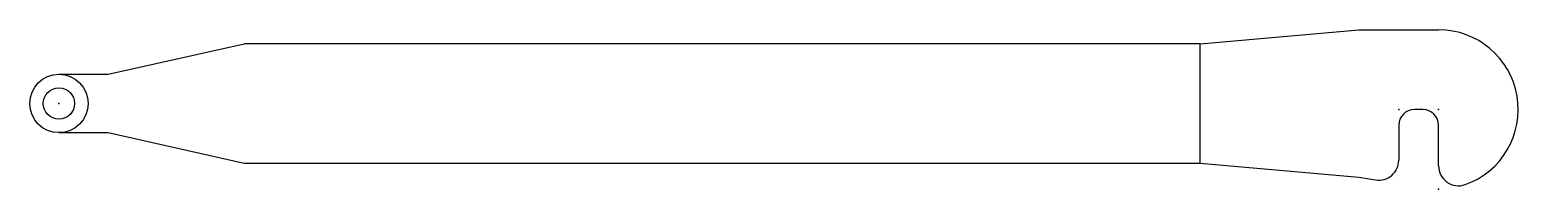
# Model space of a CAD drawing. Header units: centimetres. Extents: x -0.9 to 46.5, y -2.7 to 2.3.
import ezdxf

# ---------------------------------------------------------------- set-up
doc = ezdxf.new("R2010")
doc.units = ezdxf.units.CM
doc.header["$MEASUREMENT"] = 0
doc.layers.add('LiftingArm v4_Sketch1', color=7, linetype='Continuous')

msp = doc.modelspace()

# ---------------------------------------------------------------- linework, layer by layer
at = {"layer": 'LiftingArm v4_Sketch1'}
for p, q in [((1.57, 0.93), (5.906, 1.905)), ((36.386, 1.905), (5.906, 1.905)), ((36.386, 1.905), (41.447, 2.348)), ((36.386, -1.905), (36.386, 1.905)), ((41.447, 2.348), (43.987, 2.348)), ((0, 0.93), (1.57, 0.93)), ((43.487, -0.192), (43.217, -0.192)), ((0, -0.93), (1.57, -0.93)), ((1.57, -0.93), (5.906, -1.905)), ((42.717, -0.692), (42.717, -1.809)), ((43.987, -1.988), (43.987, -0.692)), ((5.906, -1.905), (36.386, -1.905)), ((36.386, -1.905), (41.447, -2.348)), ((41.447, -2.348), (41.978, -2.435))]:
    msp.add_line(p, q, dxfattribs=at)
for radius in [0.93, 0.93, 0.5]:
    msp.add_circle((0, 0), radius, dxfattribs=at)
for centre, radius, start, end in [((43.987, -0.192), 2.54, 289.4712, 90), ((43.217, -0.692), 0.5, 90, 180), ((43.487, -0.692), 0.5, 360, 90), ((42.082, -1.809), 0.635, 260.6374, 0), ((44.622, -1.988), 0.635, 180, 289.4712)]:
    msp.add_arc(centre, radius, start, end, dxfattribs=at)
for p in [(0, 0), (0, 0), (42.717, -0.192), (43.987, -0.192), (43.987, -2.732)]:
    msp.add_point(p, dxfattribs=at)

doc.saveas('drawing.dxf')
